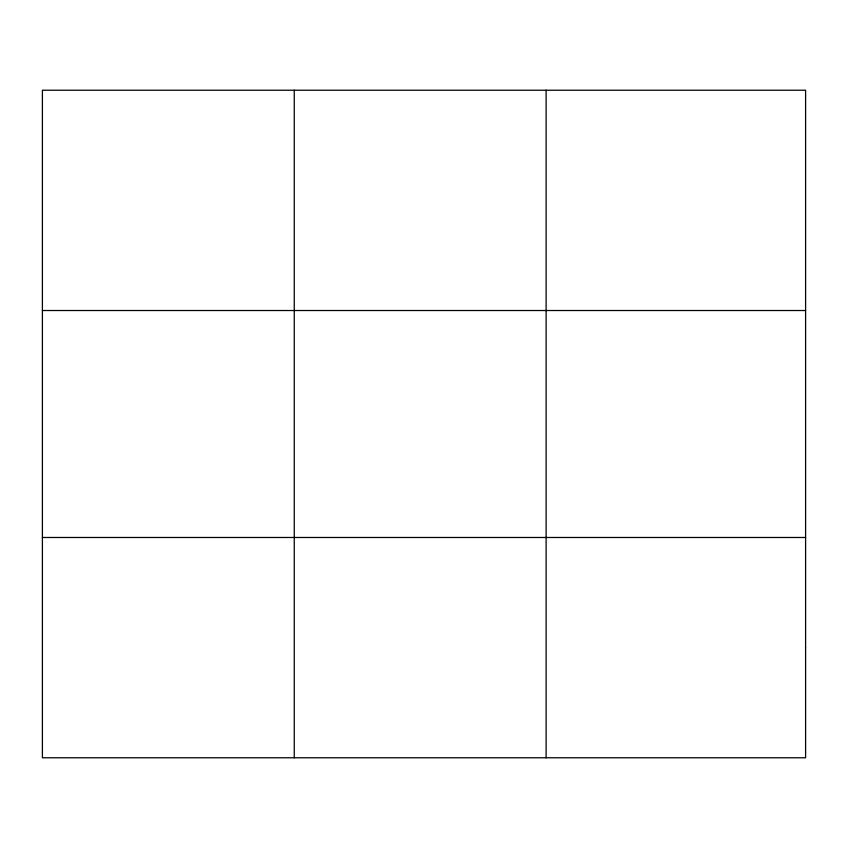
<?xml version="1.0" encoding="UTF-8"?>
<svg xmlns="http://www.w3.org/2000/svg" width="848" height="848" viewBox="0 0 848 848"><rect width="100%" height="100%" fill="white"/><g stroke="black" fill="none" stroke-linecap="round" stroke-linejoin="round"><path stroke-width="1.27" d="M294.256 90.227L294.256 757.773M546.112 90.227L546.112 757.773M42.4 310.516L805.6 310.516M42.4 537.484L805.6 537.484M805.6 647.628L805.6 757.773L42.4 757.773L42.4 90.227L805.6 90.227L805.6 647.628"/></g></svg>
